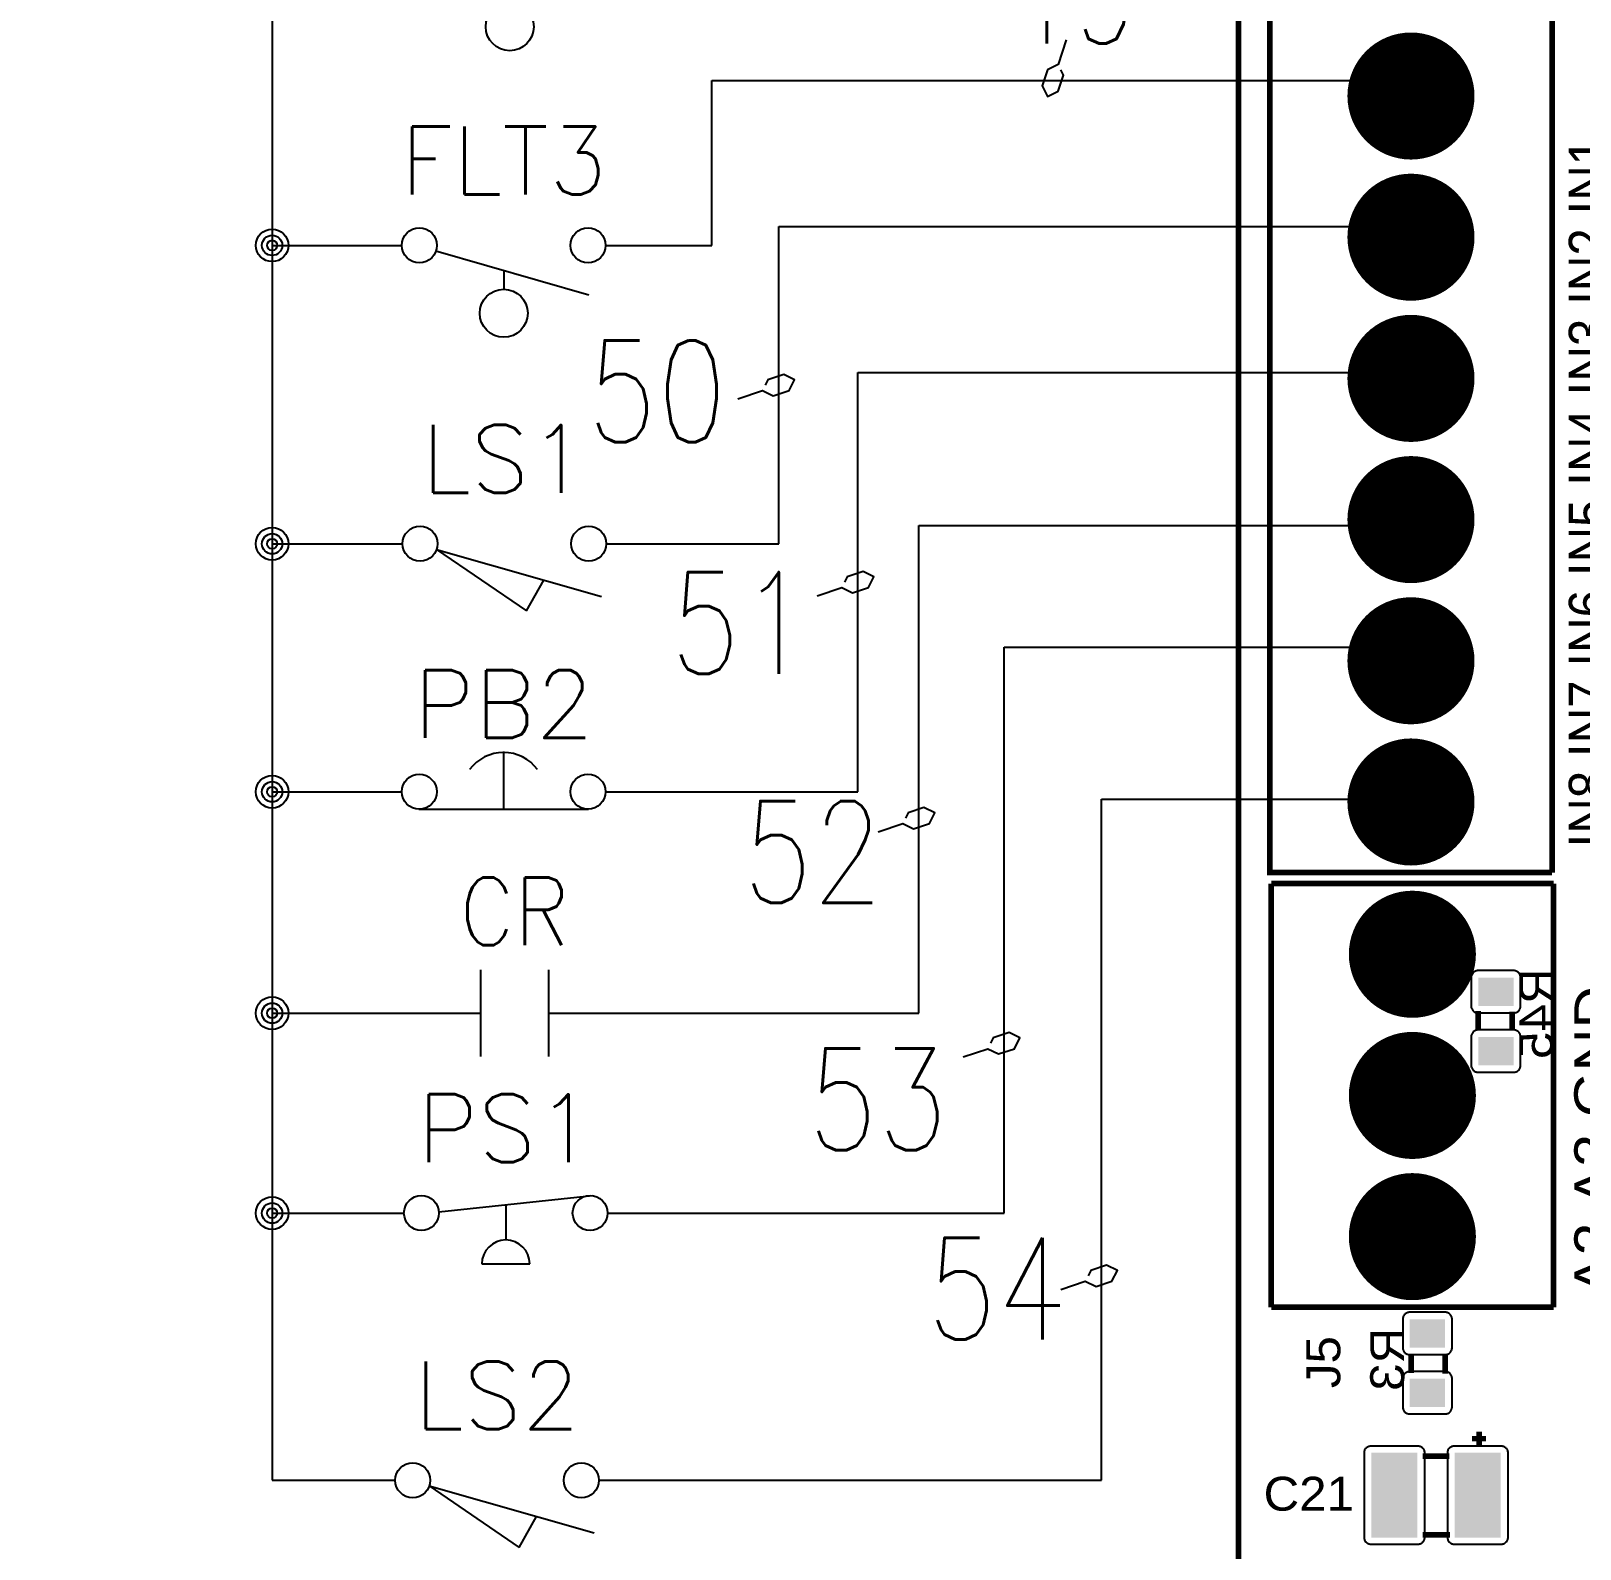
# Model space of a CAD drawing. Header units: inches. Extents: x 18.7 to 39.4, y 4.3 to 20.5.
# Drawn here: x 26.612 to 29.465, y 12.853 to 15.648 of the extents above; entities that cross this region are included whole.
import ezdxf
from ezdxf.enums import TextEntityAlignment as Align

# ---------------------------------------------------------------- set-up
doc = ezdxf.new("R2010")
doc.units = ezdxf.units.IN
doc.header["$MEASUREMENT"] = 0
for name, color, linetype in [('SYMS', 7, 'Continuous'), ('TAGS', 150, 'Continuous'), ('TERMS', 123, 'Continuous'), ('WIREFIXED', 7, 'Continuous'), ('WIRES', 7, 'Continuous')]:
    doc.layers.add(name, color=color, linetype=linetype)
doc.styles.get("Standard").update_dxf_attribs({"font": 'arial.ttf'})
doc.styles.add('WD', font='romans.shx')

# ---------------------------------------------------------------- blocks, each defined once
blk = doc.blocks.new('VDS11FR')
for p, q in [((-0.1679, 0.1897), (-0.2099, 0.3075)), ((-0.2415, 0.1635), (-0.0943, 0.216)), ((0.0316, -0.1373), (-0.0943, 0.216)), ((-0.231, 0.1341), (-0.0838, 0.1865)), ((-0.2415, 0.1635), (-0.1156, -0.1897)), ((-0.1261, -0.1603), (0.0211, -0.1078)), ((-0.1156, -0.1897), (0.0316, -0.1373)), ((-0.042, -0.1635), (-0.0061, -0.2642))]:
    blk.add_line(p, q)
for centre in [(0, 0.3038), (0, -0.3038)]:
    blk.add_circle(centre, 0.04)
at = {"style": 'WD', "flags": 8}
for tag, p in [('TERM02', (0.0891, 0.4322)), ('TERM01', (0.0895, -0.3031))]:
    blk.add_attdef(tag, text='', height=0.125, dxfattribs=at).set_placement(p, align=Align.TOP_LEFT)
at = {"style": 'WD'}
for tag, p, height, flags in [('X2TERM02', (0, 0.3438), 0.0125, 1), ('FAMILY', (-0.3122, 0.0335), 0.01, 9), ('X4LINK', (-0.3477, 0), 0.01, 1), ('X1LINK', (0.1252, 0), 0.01, 1), ('CONTACT', (-0.3122, -0.0465), 0.01, 9), ('X8TERM01', (0, -0.3438), 0.0125, 1)]:
    blk.add_attdef(tag, p, '', height=height, dxfattribs=dict(at, flags=flags))
at = {"style": 'WD', "width": 0.7}
for tag, p in [('INST', (0.2191, 0.1477)), ('LOC', (0.2191, -0.0235))]:
    blk.add_attdef(tag, p, '', height=0.125, dxfattribs=at)
blk.add_attdef('RATING1', text='', height=0.125, rotation=289.6202, dxfattribs=at).set_placement((-0.0972, 0.0191), align=Align.MIDDLE_CENTER)
at = {"style": 'WD', "flags": 9}
for tag, p in [('CAT', (-0.2842, 0.0169)), ('MFG', (-0.2842, -0.0026)), ('ASSYCODE', (-0.2865, -0.0242))]:
    blk.add_attdef(tag, text='', height=0.01, dxfattribs=at).set_placement(p, align=Align.CENTER)
at = {"style": 'WD'}
blk.add_attdef('TAG1', (0.2191, -0.1889), '', height=0.125, dxfattribs=at)
blk = doc.blocks.new('RPAD')
blk.add_trace([(-0.5, -0.5), (-0.5, 0.5), (0.5, -0.5), (0.5, 0.5)])
blk = doc.blocks.new('EPAD')
at = {"const_width": 0.5}
blk.add_lwpolyline([(-0.25, 0, 1), (0.25, 0, 1)], format="xyb", close=True, dxfattribs=at)
blk = doc.blocks.new('NextionControlV3')
at = {"const_width": 0.008}
for points in [[(40.2003, 9.8764), (45.4208, 9.8764), (45.4208, 14.4197), (40.2003, 14.4197), (40.2003, 9.8764)], [(40.2003, 9.8764), (45.4208, 9.8764), (45.4208, 14.4197), (40.2003, 14.4197), (40.2003, 9.8764)], [(40.2003, 9.8764), (45.4208, 9.8764), (45.4208, 14.4197), (40.2003, 14.4197), (40.2003, 9.8764)], [(40.6444, 12.5063), (40.2444, 12.5063), (40.2444, 14.1063)], [(40.6444, 12.5063), (40.2444, 12.5063), (40.2444, 14.1063)], [(40.6444, 12.5063), (40.2444, 12.5063), (40.2444, 14.1063)], [(40.6444, 14.1063), (40.6444, 12.5063)], [(40.6444, 14.1063), (40.6444, 12.5063)], [(40.6444, 14.1063), (40.6444, 12.5063)], [(40.2464, 12.4906), (40.6464, 12.4906)], [(40.2464, 12.4906), (40.2464, 11.8906)], [(40.2464, 12.4906), (40.6464, 12.4906)], [(40.2464, 12.4906), (40.2464, 11.8906)], [(40.2464, 12.4906), (40.6464, 12.4906)], [(40.2464, 12.4906), (40.2464, 11.8906)], [(40.6464, 11.8906), (40.6464, 12.4906)], [(40.6464, 11.8906), (40.6464, 12.4906)], [(40.6464, 11.8906), (40.6464, 12.4906)], [(40.5397, 12.2824), (40.5397, 12.3104)], [(40.5397, 12.2824), (40.5397, 12.3104)], [(40.5397, 12.2824), (40.5397, 12.3104)], [(40.5877, 12.2824), (40.5877, 12.3094)], [(40.5877, 12.2824), (40.5877, 12.3094)], [(40.5877, 12.2824), (40.5877, 12.3094)], [(40.2464, 11.8906), (40.6464, 11.8906)], [(40.2464, 11.8906), (40.6464, 11.8906)], [(40.2464, 11.8906), (40.6464, 11.8906)], [(40.4447, 11.8244), (40.4447, 11.7974)], [(40.4447, 11.8244), (40.4447, 11.7974)], [(40.4447, 11.8244), (40.4447, 11.7974)], [(40.4927, 11.8244), (40.4927, 11.7964)], [(40.4927, 11.8244), (40.4927, 11.7964)], [(40.4927, 11.8244), (40.4927, 11.7964)], [(40.5409, 11.6944), (40.5409, 11.7144)], [(40.5409, 11.6944), (40.5409, 11.7144)], [(40.5409, 11.6944), (40.5409, 11.7144)], [(40.5309, 11.7044), (40.5509, 11.7044)], [(40.5309, 11.7044), (40.5509, 11.7044)], [(40.5309, 11.7044), (40.5509, 11.7044)], [(40.4609, 11.6794), (40.4989, 11.6794)], [(40.4609, 11.6794), (40.4989, 11.6794)], [(40.4609, 11.6794), (40.4989, 11.6794)], [(40.4609, 11.5684), (40.4999, 11.5684)], [(40.4609, 11.5684), (40.4999, 11.5684)], [(40.4609, 11.5684), (40.4999, 11.5684)]]:
    blk.add_lwpolyline(points, dxfattribs=at)
for points in [[(40.5997, 12.3174), (40.5997, 12.3574), (40.5997, 12.3585), (40.5995, 12.3595), (40.5993, 12.3604), (40.5989, 12.3613), (40.5985, 12.3622), (40.598, 12.363), (40.5975, 12.3638), (40.5968, 12.3645), (40.5961, 12.3652), (40.5953, 12.3657), (40.5945, 12.3662), (40.5936, 12.3666), (40.5927, 12.367), (40.5918, 12.3672), (40.5908, 12.3674), (40.5897, 12.3674), (40.5397, 12.3674), (40.5387, 12.3674), (40.5377, 12.3672), (40.5367, 12.367), (40.5358, 12.3666), (40.5349, 12.3662), (40.5341, 12.3657), (40.5333, 12.3652), (40.5326, 12.3645), (40.532, 12.3638), (40.5314, 12.363), (40.5309, 12.3622), (40.5305, 12.3613), (40.5302, 12.3604), (40.5299, 12.3595), (40.5298, 12.3585), (40.5297, 12.3574), (40.5297, 12.3174), (40.5298, 12.3164), (40.5299, 12.3154), (40.5302, 12.3144), (40.5305, 12.3135), (40.5309, 12.3126), (40.5314, 12.3118), (40.532, 12.311), (40.5326, 12.3103), (40.5333, 12.3097), (40.5341, 12.3091), (40.5349, 12.3086), (40.5358, 12.3082), (40.5367, 12.3079), (40.5377, 12.3076), (40.5387, 12.3075), (40.5397, 12.3074), (40.5897, 12.3074), (40.5908, 12.3075), (40.5918, 12.3076), (40.5927, 12.3079), (40.5936, 12.3082), (40.5945, 12.3086), (40.5953, 12.3091), (40.5961, 12.3097), (40.5968, 12.3103), (40.5975, 12.311), (40.598, 12.3118), (40.5985, 12.3126), (40.5989, 12.3135), (40.5993, 12.3144), (40.5995, 12.3154), (40.5997, 12.3164), (40.5997, 12.3174)], [(40.5997, 12.2334), (40.5997, 12.2734), (40.5997, 12.2745), (40.5995, 12.2755), (40.5993, 12.2764), (40.5989, 12.2773), (40.5985, 12.2782), (40.598, 12.279), (40.5975, 12.2798), (40.5968, 12.2805), (40.5961, 12.2812), (40.5953, 12.2817), (40.5945, 12.2822), (40.5936, 12.2826), (40.5927, 12.283), (40.5918, 12.2832), (40.5908, 12.2834), (40.5897, 12.2834), (40.5397, 12.2834), (40.5387, 12.2834), (40.5377, 12.2832), (40.5367, 12.283), (40.5358, 12.2826), (40.5349, 12.2822), (40.5341, 12.2817), (40.5333, 12.2812), (40.5326, 12.2805), (40.532, 12.2798), (40.5314, 12.279), (40.5309, 12.2782), (40.5305, 12.2773), (40.5302, 12.2764), (40.5299, 12.2755), (40.5298, 12.2745), (40.5297, 12.2734), (40.5297, 12.2334), (40.5298, 12.2324), (40.5299, 12.2314), (40.5302, 12.2304), (40.5305, 12.2295), (40.5309, 12.2286), (40.5314, 12.2278), (40.532, 12.227), (40.5326, 12.2263), (40.5333, 12.2257), (40.5341, 12.2251), (40.5349, 12.2246), (40.5358, 12.2242), (40.5367, 12.2239), (40.5377, 12.2236), (40.5387, 12.2235), (40.5397, 12.2234), (40.5897, 12.2234), (40.5908, 12.2235), (40.5918, 12.2236), (40.5927, 12.2239), (40.5936, 12.2242), (40.5945, 12.2246), (40.5953, 12.2251), (40.5961, 12.2257), (40.5968, 12.2263), (40.5975, 12.227), (40.598, 12.2278), (40.5985, 12.2286), (40.5989, 12.2295), (40.5993, 12.2304), (40.5995, 12.2314), (40.5997, 12.2324), (40.5997, 12.2334)], [(40.4327, 11.8734), (40.4327, 11.8334), (40.4328, 11.8324), (40.4329, 11.8314), (40.4332, 11.8304), (40.4335, 11.8295), (40.4339, 11.8286), (40.4344, 11.8278), (40.435, 11.827), (40.4356, 11.8263), (40.4363, 11.8257), (40.4371, 11.8251), (40.4379, 11.8246), (40.4388, 11.8242), (40.4397, 11.8239), (40.4407, 11.8236), (40.4417, 11.8235), (40.4427, 11.8234), (40.4927, 11.8234), (40.4938, 11.8235), (40.4948, 11.8236), (40.4957, 11.8239), (40.4966, 11.8242), (40.4975, 11.8246), (40.4983, 11.8251), (40.4991, 11.8257), (40.4998, 11.8263), (40.5005, 11.827), (40.501, 11.8278), (40.5015, 11.8286), (40.5019, 11.8295), (40.5023, 11.8304), (40.5025, 11.8314), (40.5027, 11.8324), (40.5027, 11.8334), (40.5027, 11.8734), (40.5027, 11.8745), (40.5025, 11.8755), (40.5023, 11.8764), (40.5019, 11.8773), (40.5015, 11.8782), (40.501, 11.879), (40.5005, 11.8798), (40.4998, 11.8805), (40.4991, 11.8812), (40.4983, 11.8817), (40.4975, 11.8822), (40.4966, 11.8826), (40.4957, 11.883), (40.4948, 11.8832), (40.4938, 11.8834), (40.4927, 11.8834), (40.4427, 11.8834), (40.4417, 11.8834), (40.4407, 11.8832), (40.4397, 11.883), (40.4388, 11.8826), (40.4379, 11.8822), (40.4371, 11.8817), (40.4363, 11.8812), (40.4356, 11.8805), (40.435, 11.8798), (40.4344, 11.879), (40.4339, 11.8782), (40.4335, 11.8773), (40.4332, 11.8764), (40.4329, 11.8755), (40.4328, 11.8745), (40.4327, 11.8734)], [(40.4327, 11.7894), (40.4327, 11.7494), (40.4328, 11.7484), (40.4329, 11.7474), (40.4332, 11.7464), (40.4335, 11.7455), (40.4339, 11.7446), (40.4344, 11.7438), (40.435, 11.743), (40.4356, 11.7423), (40.4363, 11.7417), (40.4371, 11.7411), (40.4379, 11.7406), (40.4388, 11.7402), (40.4397, 11.7399), (40.4407, 11.7396), (40.4417, 11.7395), (40.4427, 11.7394), (40.4927, 11.7394), (40.4938, 11.7395), (40.4948, 11.7396), (40.4957, 11.7399), (40.4966, 11.7402), (40.4975, 11.7406), (40.4983, 11.7411), (40.4991, 11.7417), (40.4998, 11.7423), (40.5005, 11.743), (40.501, 11.7438), (40.5015, 11.7446), (40.5019, 11.7455), (40.5023, 11.7464), (40.5025, 11.7474), (40.5027, 11.7484), (40.5027, 11.7494), (40.5027, 11.7894), (40.5027, 11.7905), (40.5025, 11.7915), (40.5023, 11.7924), (40.5019, 11.7933), (40.5015, 11.7942), (40.501, 11.795), (40.5005, 11.7958), (40.4998, 11.7965), (40.4991, 11.7972), (40.4983, 11.7977), (40.4975, 11.7982), (40.4966, 11.7986), (40.4957, 11.799), (40.4948, 11.7992), (40.4938, 11.7994), (40.4927, 11.7994), (40.4427, 11.7994), (40.4417, 11.7994), (40.4407, 11.7992), (40.4397, 11.799), (40.4388, 11.7986), (40.4379, 11.7982), (40.4371, 11.7977), (40.4363, 11.7972), (40.4356, 11.7965), (40.435, 11.7958), (40.4344, 11.795), (40.4339, 11.7942), (40.4335, 11.7933), (40.4332, 11.7924), (40.4329, 11.7915), (40.4328, 11.7905), (40.4327, 11.7894)], [(40.3884, 11.6944), (40.4534, 11.6944), (40.4545, 11.6944), (40.4555, 11.6942), (40.4564, 11.694), (40.4574, 11.6937), (40.4582, 11.6933), (40.4591, 11.6928), (40.4598, 11.6922), (40.4605, 11.6916), (40.4612, 11.6908), (40.4617, 11.6901), (40.4622, 11.6893), (40.4627, 11.6884), (40.463, 11.6875), (40.4632, 11.6865), (40.4634, 11.6855), (40.4634, 11.6844), (40.4634, 11.5644), (40.4634, 11.5634), (40.4632, 11.5624), (40.463, 11.5614), (40.4627, 11.5605), (40.4622, 11.5596), (40.4617, 11.5588), (40.4612, 11.558), (40.4605, 11.5573), (40.4598, 11.5567), (40.4591, 11.5561), (40.4582, 11.5556), (40.4574, 11.5552), (40.4564, 11.5549), (40.4555, 11.5546), (40.4545, 11.5545), (40.4534, 11.5544), (40.3884, 11.5544), (40.3874, 11.5545), (40.3864, 11.5546), (40.3854, 11.5549), (40.3845, 11.5552), (40.3836, 11.5556), (40.3828, 11.5561), (40.382, 11.5567), (40.3813, 11.5573), (40.3807, 11.558), (40.3801, 11.5588), (40.3796, 11.5596), (40.3792, 11.5605), (40.3789, 11.5614), (40.3786, 11.5624), (40.3785, 11.5634), (40.3784, 11.5644), (40.3784, 11.6844), (40.3785, 11.6855), (40.3786, 11.6865), (40.3789, 11.6875), (40.3792, 11.6884), (40.3796, 11.6893), (40.3801, 11.6901), (40.3807, 11.6908), (40.3813, 11.6916), (40.382, 11.6922), (40.3828, 11.6928), (40.3836, 11.6933), (40.3845, 11.6937), (40.3854, 11.694), (40.3864, 11.6942), (40.3874, 11.6944), (40.3884, 11.6944)], [(40.5064, 11.6944), (40.5714, 11.6944), (40.5725, 11.6944), (40.5735, 11.6942), (40.5744, 11.694), (40.5754, 11.6937), (40.5762, 11.6933), (40.5771, 11.6928), (40.5778, 11.6922), (40.5785, 11.6916), (40.5792, 11.6908), (40.5797, 11.6901), (40.5802, 11.6893), (40.5807, 11.6884), (40.581, 11.6875), (40.5812, 11.6865), (40.5814, 11.6855), (40.5814, 11.6844), (40.5814, 11.5644), (40.5814, 11.5634), (40.5812, 11.5624), (40.581, 11.5614), (40.5807, 11.5605), (40.5802, 11.5596), (40.5797, 11.5588), (40.5792, 11.558), (40.5785, 11.5573), (40.5778, 11.5567), (40.5771, 11.5561), (40.5762, 11.5556), (40.5754, 11.5552), (40.5744, 11.5549), (40.5735, 11.5546), (40.5725, 11.5545), (40.5714, 11.5544), (40.5064, 11.5544), (40.5054, 11.5545), (40.5044, 11.5546), (40.5034, 11.5549), (40.5025, 11.5552), (40.5016, 11.5556), (40.5008, 11.5561), (40.5, 11.5567), (40.4993, 11.5573), (40.4987, 11.558), (40.4981, 11.5588), (40.4976, 11.5596), (40.4972, 11.5605), (40.4969, 11.5614), (40.4966, 11.5624), (40.4965, 11.5634), (40.4964, 11.5644), (40.4964, 11.6844), (40.4965, 11.6855), (40.4966, 11.6865), (40.4969, 11.6875), (40.4972, 11.6884), (40.4976, 11.6893), (40.4981, 11.6901), (40.4987, 11.6908), (40.4993, 11.6916), (40.5, 11.6922), (40.5008, 11.6928), (40.5016, 11.6933), (40.5025, 11.6937), (40.5034, 11.694), (40.5044, 11.6942), (40.5054, 11.6944), (40.5064, 11.6944)]]:
    blk.add_lwpolyline(points, close=True)
for name, p, xscale, yscale in [('EPAD', (40.4444, 13.6063), 0.18, 0.18), ('EPAD', (40.4444, 13.4063), 0.18, 0.18), ('EPAD', (40.4444, 13.2063), 0.18, 0.18), ('EPAD', (40.4444, 13.0063), 0.18, 0.18), ('EPAD', (40.4444, 12.8063), 0.18, 0.18), ('EPAD', (40.4444, 12.6063), 0.18, 0.18), ('EPAD', (40.4464, 12.3906), 0.18, 0.18), ('EPAD', (40.4464, 12.1906), 0.18, 0.18), ('EPAD', (40.4464, 11.9906), 0.18, 0.18), ('RPAD', (40.4209, 11.6244), 0.065, 0.12), ('RPAD', (40.5389, 11.6244), 0.065, 0.12)]:
    blk.add_blockref(name, p, dxfattribs=dict(xscale=xscale, yscale=yscale))
at = {"xscale": 0.04, "yscale": 0.05}
for p, rotation in [((40.5647, 12.3374), 270), ((40.5647, 12.2534), 270), ((40.4677, 11.8534), 90), ((40.4677, 11.7694), 90)]:
    blk.add_blockref('RPAD', p, dxfattribs=dict(at, rotation=rotation))
for s, height, width, p in [('IN8 IN7 IN6 IN5 IN4 IN3 IN2 IN1', 0.056, 0.892857, (40.724, 12.5418)), ('IN8 IN7 IN6 IN5 IN4 IN3 IN2 IN1', 0.056, 0.892857, (40.724, 12.5418)), ('IN8 IN7 IN6 IN5 IN4 IN3 IN2 IN1', 0.056, 0.892857, (40.724, 12.5418)), ('A2 A3 GND', 0.056, 1.071429, (40.7318, 11.9079)), ('A2 A3 GND', 0.056, 1.071429, (40.7318, 11.9079)), ('A2 A3 GND', 0.056, 1.071429, (40.7318, 11.9079)), ('J5', 0.048, 1.041667, (40.3443, 11.776)), ('J5', 0.048, 1.041667, (40.3443, 11.776)), ('J5', 0.048, 1.041667, (40.3443, 11.776))]:
    blk.add_text(s, height=height, rotation=90, dxfattribs=dict(width=width)).set_placement(p)
at = {"text_generation_flag": 2, "width": 1.041667}
for s, p in [('R45', (40.6457, 12.3704)), ('R45', (40.6457, 12.3704)), ('R45', (40.6457, 12.3704)), ('R3', (40.4347, 11.8614)), ('R3', (40.4347, 11.8614)), ('R3', (40.4347, 11.8614))]:
    blk.add_text(s, height=0.048, rotation=90, dxfattribs=at).set_placement(p)
at = {"width": 1.041667}
blk.add_text('C21', height=0.048, dxfattribs=at).set_placement((40.2356, 11.6024))
blk.add_text('C21', height=0.048, dxfattribs=at).set_placement((40.2356, 11.6024))
blk.add_text('C21', height=0.048, dxfattribs=at).set_placement((40.2356, 11.6024))
blk = doc.blocks.new('HFL11')
at = {"linetype": 'Continuous'}
blk.add_line((-0.1248, -0.0103), (0.157, -0.0908), dxfattribs=at)
blk.add_line((0, -0.046), (0, -0.08))
for centre, radius in [((-0.1553, 0), 0.0322), ((0.1553, 0), 0.0322), ((0, -0.125), 0.0442)]:
    blk.add_circle(centre, radius)
at = {"style": 'WD', "width": 0.7}
for tag, p in [('INST', (0, 0.7321)), ('LOC', (0, 0.5625)), ('DESC1', (0, 0.4062)), ('DESC2', (0, 0.25)), ('XREF', (0, -0.3319)), ('WDTAGALT', (0, -0.5))]:
    blk.add_attdef(tag, text='', height=0.125, dxfattribs=at).set_placement(p, align=Align.CENTER)
at = {"style": 'WD'}
blk.add_attdef('TAG1', text='', height=0.125, dxfattribs=at).set_placement((0, 0.0938), align=Align.CENTER)
for tag, p in [('X2LINK', (0, 0.0312)), ('X8LINK', (0, -0.2188))]:
    blk.add_attdef(tag, p, '', height=0.01, dxfattribs=at)
for tag, p, height, flags in [('CONTACT', (0.0376, 0.0204), 0.01, 1), ('FAMILY', (0.0376, 0.0371), 0.01, 9), ('X4TERM01', (-0.1875, 0), 0.0125, 1), ('X1TERM02', (0.1875, 0), 0.0125, 1)]:
    blk.add_attdef(tag, p, '', height=height, dxfattribs=dict(at, flags=flags))
at = {"linetype": 'Continuous', "style": 'WD', "flags": 9}
for tag, p in [('CAT', (0.0626, -0.0071)), ('MFG', (0.0626, -0.0266)), ('ASSYCODE', (0.0631, -0.0495))]:
    blk.add_attdef(tag, text='', height=0.01, dxfattribs=at).set_placement(p, align=Align.CENTER)
at = {"linetype": 'Continuous', "style": 'WD', "flags": 8}
blk.add_attdef('TERM01', text='', height=0.125, dxfattribs=at).set_placement((-0.25, -0.0314), align=Align.TOP_RIGHT)
blk.add_attdef('TERM02', text='', height=0.125, dxfattribs=at).set_placement((0.25, -0.0314), align=Align.TOP_LEFT)
at = {"style": 'WD', "width": 0.7}
blk.add_attdef('RATING1', (0.2493, -0.3058), '', height=0.125, dxfattribs=at)
blk = doc.blocks.new('HLS11')
at = {"linetype": 'Continuous'}
for p, q in [((-0.1248, -0.0103), (0.0408, -0.1237)), ((-0.1248, -0.0103), (0.1786, -0.097)), ((0.0408, -0.1237), (0.0728, -0.0668))]:
    blk.add_line(p, q, dxfattribs=at)
for centre in [(-0.1553, 0), (0.1553, 0)]:
    blk.add_circle(centre, 0.0322)
at = {"style": 'WD', "width": 0.7}
for tag, p in [('INST', (0, 0.7321)), ('LOC', (0, 0.5625)), ('DESC1', (0, 0.4062)), ('DESC2', (0, 0.25)), ('XREF', (0, -0.2988)), ('WDTAGALT', (0.0062, -0.4375))]:
    blk.add_attdef(tag, text='', height=0.125, dxfattribs=at).set_placement(p, align=Align.CENTER)
at = {"style": 'WD'}
blk.add_attdef('TAG1', text='', height=0.125, dxfattribs=at).set_placement((0, 0.0938), align=Align.CENTER)
for tag, p in [('X2LINK', (0, 0.0312)), ('X8LINK', (0, -0.1562))]:
    blk.add_attdef(tag, p, '', height=0.01, dxfattribs=at)
for tag, p, height, flags in [('CONTACT', (0.0376, 0.0204), 0.01, 1), ('FAMILY', (0.0376, 0.0371), 0.01, 9), ('X4TERM01', (-0.1875, 0), 0.0125, 1), ('X1TERM02', (0.1875, 0), 0.0125, 1)]:
    blk.add_attdef(tag, p, '', height=height, dxfattribs=dict(at, flags=flags))
at = {"linetype": 'Continuous', "style": 'WD', "flags": 9}
for tag, p in [('CAT', (0.0626, -0.0071)), ('MFG', (0.0626, -0.0266)), ('ASSYCODE', (0.062, -0.047))]:
    blk.add_attdef(tag, text='', height=0.01, dxfattribs=at).set_placement(p, align=Align.CENTER)
at = {"linetype": 'Continuous', "style": 'WD', "flags": 8}
blk.add_attdef('TERM01', text='', height=0.125, dxfattribs=at).set_placement((-0.25, -0.0314), align=Align.TOP_RIGHT)
blk.add_attdef('TERM02', text='', height=0.125, dxfattribs=at).set_placement((0.25, -0.0314), align=Align.TOP_LEFT)
blk = doc.blocks.new('HPB12M')
for p, q in [((0, 0.0744), (0, -0.0311)), ((-0.1562, -0.032), (0.1562, -0.032))]:
    blk.add_line(p, q)
for centre in [(-0.1553, 0), (0.1553, 0)]:
    blk.add_circle(centre, 0.0322)
blk.add_arc((0, -0.0058), 0.0781, 36.8699, 143.1301)
at = {"style": 'WD', "width": 0.7}
for tag, p in [('INST', (0, 0.7375)), ('LOC', (0, 0.5679)), ('DESC1', (0, 0.4117)), ('DESC2', (0, 0.2554)), ('XREF', (0, -0.2321))]:
    blk.add_attdef(tag, text='', height=0.125, dxfattribs=at).set_placement(p, align=Align.CENTER)
at = {"style": 'WD'}
blk.add_attdef('TAG1', text='', height=0.125, dxfattribs=at).set_placement((0, 0.0992), align=Align.CENTER)
for tag, p in [('X2LINK', (0, 0.125)), ('X8LINK', (0, -0.0938))]:
    blk.add_attdef(tag, p, '', height=0.01, dxfattribs=at)
for tag, p, height, flags in [('FAMILY', (0.0544, 0.0584), 0.01, 9), ('CONTACT', (0.0544, 0.0418), 0.01, 9), ('X4TERM01', (-0.1875, 0), 0.0125, 1), ('X1TERM02', (0.1875, 0), 0.0125, 1)]:
    blk.add_attdef(tag, p, '', height=height, dxfattribs=dict(at, flags=flags))
at = {"linetype": 'Continuous', "style": 'WD', "flags": 9}
for tag, p in [('MFG', (0.0759, -0.0002)), ('CAT', (0.0759, 0.0175)), ('ASSYCODE', (0.0761, -0.0169))]:
    blk.add_attdef(tag, text='', height=0.01, dxfattribs=at).set_placement(p, align=Align.CENTER)
at = {"linetype": 'Continuous', "style": 'WD', "flags": 8}
blk.add_attdef('TERM01', text='', height=0.125, dxfattribs=at).set_placement((-0.25, -0.0158), align=Align.TOP_RIGHT)
blk.add_attdef('TERM02', text='', height=0.125, dxfattribs=at).set_placement((0.25, -0.0158), align=Align.TOP_LEFT)
blk = doc.blocks.new('HCR21')
at = {"linetype": 'Continuous'}
for p, q in [((-0.0625, 0.08), (-0.0625, -0.08)), ((0.0625, 0.08), (0.0625, -0.08))]:
    blk.add_line(p, q, dxfattribs=at)
at = {"style": 'WD'}
for tag, width, p in [('INST', 0.7, (0, 0.4508)), ('LOC', 0.7, (0, 0.2812)), ('TAG2', 0.9, (0, 0.125)), ('XREF', 0.7, (0, -0.2975)), ('DESC1', 0.7, (0, -0.4495)), ('DESC2', 0.7, (0, -0.5968)), ('DESC3', 0.7, (0, -0.7442))]:
    blk.add_attdef(tag, text='', height=0.125, dxfattribs=dict(at, width=width)).set_placement(p, align=Align.CENTER)
for tag, p in [('X2LINK', (0, 0.125)), ('X8LINK', (0, -0.125))]:
    blk.add_attdef(tag, p, '', height=0.01, dxfattribs=at)
for tag, p, height, flags in [('FAMILY', (0.0973, 0.0529), 0.01, 9), ('CONTACT', (0.0973, 0.0363), 0.01, 1), ('X4TERM01', (-0.0625, 0), 0.0125, 1), ('X1TERM02', (0.0625, 0), 0.0125, 1)]:
    blk.add_attdef(tag, p, '', height=height, dxfattribs=dict(at, flags=flags))
at = {"linetype": 'Continuous', "style": 'WD', "flags": 8}
blk.add_attdef('TERM01', text='', height=0.125, dxfattribs=at).set_placement((-0.125, -0.0158), align=Align.TOP_RIGHT)
blk.add_attdef('TERM02', text='', height=0.125, dxfattribs=at).set_placement((0.125, -0.0158), align=Align.TOP_LEFT)
blk = doc.blocks.new('HPS12')
at = {"linetype": 'Continuous'}
blk.add_line((-0.1231, 0.002), (0.1594, 0.0326), dxfattribs=at)
for p, q in [((0, 0.0153), (0, -0.0487)), ((-0.0442, -0.0938), (0.0442, -0.0938))]:
    blk.add_line(p, q)
for centre in [(-0.1553, 0), (0.1553, 0)]:
    blk.add_circle(centre, 0.0322)
blk.add_arc((0, -0.0938), 0.0442, 0, 180)
at = {"style": 'WD', "width": 0.7}
for tag, p in [('INST', (0, 0.7321)), ('LOC', (0, 0.5625)), ('DESC1', (0, 0.4062)), ('DESC2', (0, 0.25)), ('XREF', (0, -0.3144))]:
    blk.add_attdef(tag, text='', height=0.125, dxfattribs=at).set_placement(p, align=Align.CENTER)
at = {"style": 'WD'}
blk.add_attdef('TAG1', text='', height=0.125, dxfattribs=at).set_placement((0, 0.0938), align=Align.CENTER)
for tag, p in [('X2LINK', (0, 0.0938)), ('X8LINK', (0, -0.125))]:
    blk.add_attdef(tag, p, '', height=0.01, dxfattribs=at)
for tag, p, height, flags in [('CONTACT', (0.0376, 0.0204), 0.01, 1), ('FAMILY', (0.0376, 0.0371), 0.01, 9), ('X4TERM01', (-0.1875, 0), 0.0125, 1), ('X1TERM02', (0.1875, 0), 0.0125, 1)]:
    blk.add_attdef(tag, p, '', height=height, dxfattribs=dict(at, flags=flags))
at = {"linetype": 'Continuous', "style": 'WD', "flags": 9}
for tag, p in [('CAT', (0.0626, -0.0071)), ('MFG', (0.0626, -0.0266)), ('ASSYCODE', (0.0656, -0.0489))]:
    blk.add_attdef(tag, text='', height=0.01, dxfattribs=at).set_placement(p, align=Align.CENTER)
at = {"linetype": 'Continuous', "style": 'WD', "flags": 8}
blk.add_attdef('TERM01', text='', height=0.125, dxfattribs=at).set_placement((-0.25, -0.0314), align=Align.TOP_RIGHT)
blk.add_attdef('TERM02', text='', height=0.125, dxfattribs=at).set_placement((0.25, -0.0314), align=Align.TOP_LEFT)
at = {"style": 'WD', "width": 0.7}
for tag, p in [('RATING1', (0.2475, -0.317)), ('WDTAGALT', (0.2475, -0.4732))]:
    blk.add_attdef(tag, p, '', height=0.125, dxfattribs=at)
blk = doc.blocks.new('WDDOT')
for radius in [0.03, 0.0187, 0.00929]:
    blk.add_circle((0, 0), radius)
blk = doc.blocks.new('WD_WNH')
at = {"linetype": 'Continuous', "style": 'WD', "width": 0.8}
blk.add_attdef('WIRENO', text='', height=0.125, dxfattribs=at).set_placement((0, 0.0625), align=Align.CENTER)
at = {"style": 'WD', "flags": 1}
for tag, p in [('W01USER', (0, 0.0781)), ('W02USER', (0, 0.0703)), ('W03USER', (0, 0.0625)), ('W04USER', (0, 0.0547)), ('W05USER', (0, 0.0469)), ('W06USER', (0, 0.0391)), ('W07USER', (0, 0.0312)), ('W08USER', (0, 0.0234)), ('W09USER', (0, 0.0156)), ('W10USER', (0, 0.0078))]:
    blk.add_attdef(tag, text='', height=0.005, dxfattribs=at).set_placement(p, align=Align.CENTER)
blk = doc.blocks.new('WD_WNV')
at = {"style": 'WD', "flags": 1}
for tag, p in [('W01USER', (-0.0625, 0.0938)), ('W02USER', (-0.0625, 0.0859)), ('W03USER', (-0.0625, 0.0781)), ('W04USER', (-0.0625, 0.0703)), ('W05USER', (-0.0625, 0.0625)), ('W06USER', (-0.0625, 0.0547)), ('W07USER', (-0.0625, 0.0469)), ('W08USER', (-0.0625, 0.0391)), ('W09USER', (-0.0625, 0.0312)), ('W10USER', (-0.0625, 0.0234))]:
    blk.add_attdef(tag, text='', height=0.005, dxfattribs=at).set_placement(p, align=Align.CENTER)
at = {"linetype": 'Continuous', "style": 'WD', "width": 0.8}
blk.add_attdef('WIRENO', text='', height=0.125, dxfattribs=at).set_placement((-0.05, 0), align=Align.MIDDLE_RIGHT)

msp = doc.modelspace()

# ---------------------------------------------------------------- linework, layer by layer
at = {"layer": 'WIREFIXED'}
for points in [[(28.5188, 15.6318), (28.5037, 15.5864), (28.484, 15.5766), (28.4742, 15.5472), (28.484, 15.5275), (28.5037, 15.5373), (28.5135, 15.5667), (28.5086, 15.5766)], [(27.9143, 14.9708), (27.9597, 14.986), (27.9793, 14.9761), (28.0087, 14.9859), (28.0186, 15.0056), (27.9989, 15.0154), (27.9695, 15.0056), (27.9646, 14.9958)], [(28.06, 14.6081), (28.1054, 14.6232), (28.1251, 14.6134), (28.1545, 14.6232), (28.1643, 14.6429), (28.1446, 14.6527), (28.1152, 14.6429), (28.1103, 14.6331)], [(28.1722, 14.1734), (28.2176, 14.1886), (28.2373, 14.1787), (28.2667, 14.1885), (28.2765, 14.2082), (28.2568, 14.218), (28.2274, 14.2082), (28.2225, 14.1984)], [(28.3292, 13.7588), (28.3746, 13.7739), (28.3942, 13.7641), (28.4236, 13.7739), (28.4335, 13.7936), (28.4138, 13.8034), (28.3844, 13.7936), (28.3795, 13.7838)], [(28.5086, 13.3304), (28.5539, 13.3455), (28.5736, 13.3357), (28.603, 13.3455), (28.6129, 13.3652), (28.5932, 13.375), (28.5638, 13.3652), (28.5589, 13.3554)]]:
    msp.add_lwpolyline(points, dxfattribs=at)
at = {"layer": 'WIRES'}
for p, q in [((27.0564, 15.7809), (27.0564, 15.2532)), ((27.866, 15.2532), (27.866, 15.5568)), ((27.866, 15.5568), (29.1216, 15.5568)), ((27.9893, 14.7037), (27.9893, 15.288)), ((27.9893, 15.288), (29.088, 15.288)), ((27.0564, 15.2532), (27.2954, 15.2532)), ((27.0564, 15.2532), (27.0564, 14.7037)), ((27.6704, 15.2532), (27.866, 15.2532)), ((28.135, 14.247), (28.135, 15.0191)), ((28.135, 15.0191), (29.0656, 15.0191)), ((28.2472, 13.8393), (28.2472, 14.7372)), ((28.2472, 14.7372), (29.1217, 14.7372)), ((27.0564, 14.7037), (27.2966, 14.7037)), ((27.0564, 14.7037), (27.0564, 14.247)), ((27.6716, 14.7037), (27.9893, 14.7037)), ((28.4042, 13.4712), (28.4042, 14.5132)), ((28.4042, 14.5132), (29.1778, 14.5132)), ((27.0564, 14.247), (27.2951, 14.247)), ((27.0564, 14.247), (27.0564, 13.8393)), ((27.6701, 14.247), (28.135, 14.247)), ((28.5836, 12.9792), (28.5836, 14.2332)), ((28.5836, 14.2332), (29.1554, 14.2332)), ((27.0564, 13.8393), (27.4402, 13.8393)), ((27.0564, 13.8393), (27.0564, 13.4712)), ((27.5652, 13.8393), (28.2472, 13.8393)), ((27.0564, 13.4712), (27.2992, 13.4712)), ((27.0564, 13.4712), (27.0564, 12.9792)), ((27.6742, 13.4712), (28.4042, 13.4712)), ((27.0564, 12.9792), (27.2831, 12.9792)), ((27.6581, 12.9792), (28.5836, 12.9792))]:
    msp.add_line(p, q, dxfattribs=at)

# ---------------------------------------------------------------- block references
at = {"xscale": 1.3, "yscale": 1.3, "zscale": 1.3}
msp.add_blockref('NextionControlV3', (-23.4241, -2.16), dxfattribs=at)
at = {"layer": 'SYMS'}
ref = msp.add_blockref('HFL11', (27.4939, 15.7809), dxfattribs=at)
ref.add_attrib('TAG1', 'FLT2', dxfattribs={"layer": 'TAGS', "height": 0.125, "style": 'WD'}).set_placement((27.4939, 15.8746), align=Align.CENTER)
ref = msp.add_blockref('HFL11', (27.4829, 15.2532), dxfattribs=at)
ref.add_attrib('TAG1', 'FLT3', dxfattribs={"layer": 'TAGS', "height": 0.125, "style": 'WD'}).set_placement((27.4829, 15.347), align=Align.CENTER)
for p in [(27.0564, 15.2532), (27.0564, 14.7037), (27.0564, 14.247), (27.0564, 13.8393), (27.0564, 13.4712)]:
    msp.add_blockref('WDDOT', p, dxfattribs=at)
ref = msp.add_blockref('HLS11', (27.4841, 14.7037), dxfattribs=at)
ref.add_attrib('TAG1', 'LS1', dxfattribs={"layer": 'TAGS', "height": 0.125, "style": 'WD'}).set_placement((27.4841, 14.7975), align=Align.CENTER)
ref = msp.add_blockref('HPB12M', (27.4826, 14.247), dxfattribs=at)
ref.add_attrib('TAG1', 'PB2', dxfattribs={"layer": 'TAGS', "height": 0.125, "style": 'WD'}).set_placement((27.4826, 14.3462), align=Align.CENTER)
ref = msp.add_blockref('HCR21', (27.5027, 13.8393), dxfattribs=at)
ref.add_attrib('TAG2', 'CR', dxfattribs={"layer": 'TAGS', "height": 0.125, "style": 'WD', "width": 0.9}).set_placement((27.5027, 13.9643), align=Align.CENTER)
ref = msp.add_blockref('HPS12', (27.4867, 13.4712), dxfattribs=at)
ref.add_attrib('TAG1', 'PS1', dxfattribs={"layer": 'TAGS', "height": 0.125, "style": 'WD'}).set_placement((27.4867, 13.565), align=Align.CENTER)
ref = msp.add_blockref('HLS11', (27.4706, 12.9792), dxfattribs=at)
ref.add_attrib('TAG1', 'LS2', dxfattribs={"layer": 'TAGS', "height": 0.125, "style": 'WD'}).set_placement((27.4706, 13.073), align=Align.CENTER)
ref = msp.add_blockref('VDS11FR', (26.2048, 12.5295), dxfattribs=dict(at, xscale=1.5, yscale=1.5, zscale=1.5))
ref.add_attrib('TERM01', '25A', dxfattribs={"layer": 'TERMS', "color": 250, "height": 0.1875, "style": 'WD', "flags": 8}).set_placement((26.339, 12.0748), align=Align.TOP_LEFT)
ref.add_attrib('TAG1', 'FU3', (25.6023, 12.9846), dxfattribs={"layer": 'TAGS', "color": 250, "height": 0.1875, "style": 'WD'})
at = {"layer": 'WIREFIXED'}
ref = msp.add_blockref('WD_WNH', (28.4726, 15.4025), dxfattribs=dict(at, xscale=1.5, yscale=1.5, zscale=1.5))
ref.add_attrib('WIRENOF', '49', dxfattribs={"linetype": 'Continuous', "height": 0.1875, "style": 'WD', "width": 0.8}).set_placement((28.5279, 15.5684), align=Align.BOTTOM_CENTER)
ref = msp.add_blockref('WD_WNV', (28.0596, 15.0398), dxfattribs=dict(at, xscale=1.5, yscale=1.5, zscale=1.5))
ref.add_attrib('WIRENOF', '50', dxfattribs={"linetype": 'Continuous', "height": 0.1875, "style": 'WD', "width": 0.8}).set_placement((27.8938, 14.9845), align=Align.MIDDLE_RIGHT)
ref = msp.add_blockref('WD_WNV', (28.213, 14.613), dxfattribs=dict(at, xscale=1.5, yscale=1.5, zscale=1.5))
ref.add_attrib('WIRENOF', '51', dxfattribs={"linetype": 'Continuous', "height": 0.1875, "style": 'WD', "width": 0.8}).set_placement((28.0471, 14.5577), align=Align.MIDDLE_RIGHT)
ref = msp.add_blockref('WD_WNV', (28.3465, 14.1914), dxfattribs=dict(at, xscale=1.5, yscale=1.5, zscale=1.5))
ref.add_attrib('WIRENOF', '52', dxfattribs={"linetype": 'Continuous', "height": 0.1875, "style": 'WD', "width": 0.8}).set_placement((28.1806, 14.1361), align=Align.MIDDLE_RIGHT)
ref = msp.add_blockref('WD_WNV', (28.4662, 13.7359), dxfattribs=dict(at, xscale=1.5, yscale=1.5, zscale=1.5))
ref.add_attrib('WIRENOF', '53', dxfattribs={"linetype": 'Continuous', "height": 0.1875, "style": 'WD', "width": 0.8}).set_placement((28.3003, 13.6806), align=Align.MIDDLE_RIGHT)
ref = msp.add_blockref('WD_WNV', (28.6857, 13.3874), dxfattribs=dict(at, xscale=1.5, yscale=1.5, zscale=1.5))
ref.add_attrib('WIRENOF', '54', dxfattribs={"linetype": 'Continuous', "height": 0.1875, "style": 'WD', "width": 0.8}).set_placement((28.5198, 13.3321), align=Align.MIDDLE_RIGHT)

doc.saveas('drawing.dxf')
